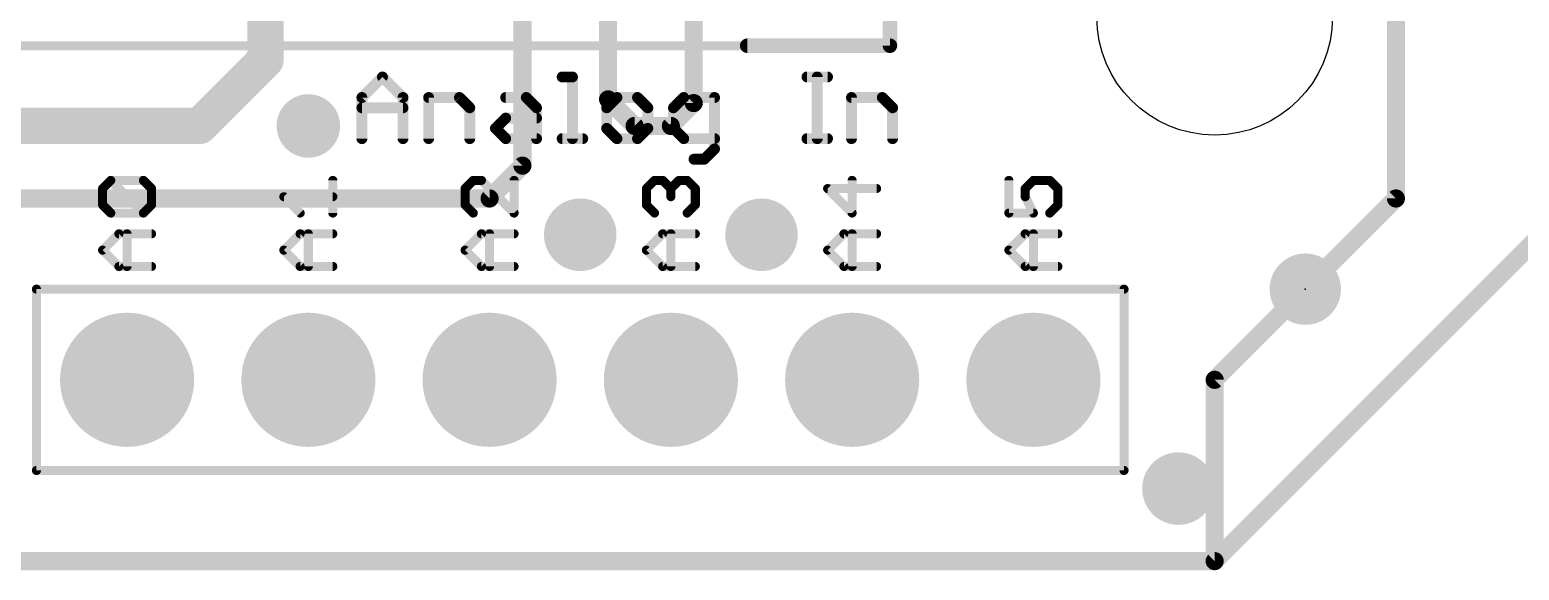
# Model space of a CAD drawing. Extents: x -20 to 87, y -17 to 53.
# Drawn here: x 40.55 to 61.42, y -0.13 to 7.44 of the extents above; entities that cross this region are included whole.
import ezdxf

# ---------------------------------------------------------------- set-up
doc = ezdxf.new("R2010")
doc.units = 0
for name, color, linetype in [('1', 12, 'CONTINUOUS'), ('16', 132, 'CONTINUOUS'), ('17', 110, 'CONTINUOUS'), ('18', 110, 'CONTINUOUS'), ('20', 53, 'CONTINUOUS'), ('21', 41, 'CONTINUOUS'), ('23', 53, 'CONTINUOUS'), ('51', 53, 'CONTINUOUS')]:
    doc.layers.add(name, color=color, linetype=linetype)

# ---------------------------------------------------------------- blocks, each defined once
blk = doc.blocks.new('PIE')
at = {"const_width": 0.5}
blk.add_lwpolyline([(0, -0.25, 1), (0, 0.25, 1), (0, -0.25)], format="xyb", dxfattribs=at)
blk = doc.blocks.new('ROUNDP')
at = {"const_width": 0.5}
blk.add_lwpolyline([(0, -0.25, 1), (0, 0.25, 1), (0, -0.25)], format="xyb", dxfattribs=at)
blk = doc.blocks.new('ROUNDV')
at = {"const_width": 0.5}
blk.add_lwpolyline([(0, -0.25, 1), (0, 0.25, 1), (0, -0.25)], format="xyb", dxfattribs=at)

msp = doc.modelspace()

# ---------------------------------------------------------------- linework, layer by layer
at = {"layer": '1'}
for points, const_width in [([(43.85, 8.12), (43.85, 7.02)], 0.508), ([(47.45, 8.12), (47.45, 5.54)], 0.254), ([(48.65, 8.12), (48.65, 6.468)], 0.254), ([(49.85, 8.12), (49.85, 6.416)], 0.254), ([(64.77, 7.62), (57.15, 0)], 0.254), ([(43.85, 7.02), (42.926, 6.096)], 0.508), ([(48.65, 6.468), (49.022, 6.096)], 0.254), ([(49.85, 6.416), (49.53, 6.096)], 0.254), ([(39.116, 6.096), (42.926, 6.096)], 0.508), ([(49.53, 6.096), (49.022, 6.096)], 0.254), ([(47.45, 5.54), (46.99, 5.08)], 0.254), ([(46.99, 5.08), (32.258, 5.08)], 0.254), ([(57.15, 0), (2.54, 0)], 0.254)]:
    msp.add_lwpolyline(points, dxfattribs=dict(at, const_width=const_width))
for points, const_width in [([(43.723, 7.02, 1), (43.977, 7.02)], 0.254), ([(43.9398, 6.9302, 1), (43.7602, 7.1098)], 0.254), ([(48.6949, 6.5129, 1), (48.6051, 6.4231)], 0.127), ([(48.5865, 6.468, 1), (48.7135, 6.468)], 0.127), ([(49.7865, 6.416, 1), (49.9135, 6.416)], 0.127), ([(49.8949, 6.3711, 1), (49.8051, 6.4609)], 0.127), ([(42.8362, 6.1858, 1), (43.0158, 6.0062)], 0.254), ([(42.926, 5.969, 1), (42.926, 6.223)], 0.254), ([(49.022, 6.1595, 1), (49.022, 6.0325)], 0.127), ([(48.9771, 6.0511, 1), (49.0669, 6.1409)], 0.127), ([(49.4851, 6.1409, 1), (49.5749, 6.0511)], 0.127), ([(49.53, 6.0325, 1), (49.53, 6.1595)], 0.127), ([(47.4949, 5.4951, 1), (47.4051, 5.5849)], 0.127), ([(47.3865, 5.54, 1), (47.5135, 5.54)], 0.127), ([(46.9451, 5.1249, 1), (47.0349, 5.0351)], 0.127), ([(46.99, 5.0165, 1), (46.99, 5.1435)], 0.127), ([(57.1051, 0.0449, 1), (57.1949, -0.0449)], 0.127), ([(57.15, -0.0635, 1), (57.15, 0.0635)], 0.127)]:
    msp.add_lwpolyline(points, format="xyb", dxfattribs=dict(at, const_width=const_width))
at = {"layer": '16', "const_width": 0.254}
for points in [[(64.77, 7.62), (57.15, 0)], [(57.15, 0), (2.54, 0)]]:
    msp.add_lwpolyline(points, dxfattribs=at)
at = {"layer": '16', "const_width": 0.127}
for points in [[(57.1051, 0.0449, 1), (57.1949, -0.0449)], [(57.15, -0.0635, 1), (57.15, 0.0635)]]:
    msp.add_lwpolyline(points, format="xyb", dxfattribs=at)
at = {"layer": '20', "const_width": 0.2032}
for points in [[(64.77, 7.62), (57.15, 0)], [(57.15, 0), (2.54, 0)]]:
    msp.add_lwpolyline(points, dxfattribs=at)
at = {"layer": '20', "const_width": 0.1016}
for points in [[(57.1141, 0.0359, 1), (57.1859, -0.0359)], [(57.15, -0.0508, 1), (57.15, 0.0508)]]:
    msp.add_lwpolyline(points, format="xyb", dxfattribs=at)
at = {"layer": '20'}
msp.add_circle((57.15, 7.62), 1.651, dxfattribs=at)
at = {"layer": '21'}
for points, const_width in [([(52.6, 9.22), (52.6, 7.22)], 0.2032), ([(52.6, 7.22), (50.6, 7.22)], 0.2032), ([(45.2002, 6.4944), (45.4883, 6.7825)], 0.1524), ([(45.4883, 6.7825), (45.7764, 6.4944)], 0.1524), ([(48.0068, 6.7825), (48.1508, 6.7825)], 0.1524), ([(48.1508, 6.7825), (48.1508, 5.9182)], 0.1524), ([(51.437, 6.7825), (51.7251, 6.7825)], 0.1524), ([(51.5811, 5.9182), (51.5811, 6.7825)], 0.1524), ([(45.2002, 5.9182), (45.2002, 6.4944)], 0.1524), ([(45.7764, 6.4944), (45.7764, 5.9182)], 0.1524), ([(46.1357, 5.9182), (46.1357, 6.4944)], 0.1524), ([(46.1357, 6.4944), (46.5679, 6.4944)], 0.1524), ([(46.5679, 6.4944), (46.7119, 6.3504)], 0.1524), ([(47.2153, 6.4944), (47.5034, 6.4944)], 0.1524), ([(47.5034, 6.4944), (47.6475, 6.3504)], 0.1524), ([(48.7745, 6.4944), (48.6304, 6.3504)], 0.1524), ([(49.0626, 6.4944), (48.7745, 6.4944)], 0.1524), ([(49.2067, 6.3504), (49.0626, 6.4944)], 0.1524), ([(49.71, 6.4944), (49.566, 6.3504)], 0.1524), ([(50.1422, 6.4944), (49.71, 6.4944)], 0.1524), ([(50.1422, 5.7741), (50.1422, 6.4944)], 0.1524), ([(52.0607, 5.9182), (52.0607, 6.4944)], 0.1524), ([(52.0607, 6.4944), (52.4928, 6.4944)], 0.1524), ([(52.4928, 6.4944), (52.6369, 6.3504)], 0.1524), ([(45.2002, 6.3504), (45.7764, 6.3504)], 0.1524), ([(46.7119, 6.3504), (46.7119, 5.9182)], 0.1524), ([(47.0712, 6.0623), (47.2153, 6.2063)], 0.1524), ([(47.2153, 6.2063), (47.6475, 6.2063)], 0.1524), ([(47.6475, 6.3504), (47.6475, 5.9182)], 0.1524), ([(48.6304, 6.3504), (48.6304, 6.0623)], 0.1524), ([(49.2067, 6.0623), (49.2067, 6.3504)], 0.1524), ([(49.566, 6.3504), (49.566, 6.0623)], 0.1524), ([(52.6369, 6.3504), (52.6369, 5.9182)], 0.1524), ([(47.2153, 5.9182), (47.0712, 6.0623)], 0.1524), ([(48.6304, 6.0623), (48.7745, 5.9182)], 0.1524), ([(49.0626, 5.9182), (49.2067, 6.0623)], 0.1524), ([(49.566, 6.0623), (49.71, 5.9182)], 0.1524), ([(47.6475, 5.9182), (47.2153, 5.9182)], 0.1524), ([(48.0068, 5.9182), (48.2949, 5.9182)], 0.1524), ([(48.7745, 5.9182), (49.0626, 5.9182)], 0.1524), ([(49.71, 5.9182), (50.1422, 5.9182)], 0.1524), ([(49.9981, 5.6301), (50.1422, 5.7741)], 0.1524), ([(51.437, 5.9182), (51.7251, 5.9182)], 0.1524), ([(49.8541, 5.6301), (49.9981, 5.6301)], 0.1524), ([(41.5665, 5.2191), (41.6809, 5.3335)], 0.127), ([(41.5665, 4.9903), (41.5665, 5.2191)], 0.127), ([(41.6809, 5.3335), (42.1385, 5.3335)], 0.127), ([(42.1385, 4.8759), (41.6809, 5.3335)], 0.127), ([(42.1385, 5.3335), (42.2529, 5.2191)], 0.127), ([(42.2529, 5.2191), (42.2529, 4.9903)], 0.127), ([(44.7929, 4.8759), (44.7929, 5.3335)], 0.127), ([(46.7609, 5.3335), (46.6465, 5.2191)], 0.127), ([(46.6465, 5.2191), (46.6465, 4.9903)], 0.127), ([(46.8753, 5.3335), (46.7609, 5.3335)], 0.127), ([(47.3329, 4.8759), (46.8753, 5.3335)], 0.127), ([(47.3329, 5.3335), (47.3329, 4.8759)], 0.127), ([(49.1865, 5.2191), (49.3009, 5.3335)], 0.127), ([(49.1865, 4.9903), (49.1865, 5.2191)], 0.127), ([(49.3009, 5.3335), (49.4153, 5.3335)], 0.127), ([(49.4153, 5.3335), (49.5297, 5.2191)], 0.127), ([(49.5297, 5.2191), (49.6441, 5.3335)], 0.127), ([(49.5297, 5.2191), (49.5297, 5.1047)], 0.127), ([(49.6441, 5.3335), (49.7585, 5.3335)], 0.127), ([(49.7585, 5.3335), (49.8729, 5.2191)], 0.127), ([(49.8729, 5.2191), (49.8729, 4.9903)], 0.127), ([(52.4129, 5.2191), (51.7265, 5.2191)], 0.127), ([(51.7265, 5.2191), (52.0697, 4.8759)], 0.127), ([(52.0697, 4.8759), (52.0697, 5.3335)], 0.127), ([(54.2665, 5.3335), (54.2665, 4.8759)], 0.127), ([(54.4953, 5.2191), (54.6097, 5.3335)], 0.127), ([(54.4953, 5.1047), (54.4953, 5.2191)], 0.127), ([(54.6097, 5.3335), (54.8385, 5.3335)], 0.127), ([(54.8385, 5.3335), (54.9529, 5.2191)], 0.127), ([(54.9529, 5.2191), (54.9529, 4.9903)], 0.127), ([(41.6809, 4.8759), (41.5665, 4.9903)], 0.127), ([(42.2529, 4.9903), (42.1385, 4.8759)], 0.127), ([(44.3353, 4.8759), (44.1065, 5.1047)], 0.127), ([(44.1065, 5.1047), (44.7929, 5.1047)], 0.127), ([(46.6465, 4.9903), (46.7609, 4.8759)], 0.127), ([(49.3009, 4.8759), (49.1865, 4.9903)], 0.127), ([(49.8729, 4.9903), (49.7585, 4.8759)], 0.127), ([(54.6097, 4.8759), (54.4953, 5.1047)], 0.127), ([(54.9529, 4.9903), (54.8385, 4.8759)], 0.127), ([(42.1385, 4.8759), (41.6809, 4.8759)], 0.127), ([(54.2665, 4.8759), (54.6097, 4.8759)], 0.127), ([(41.5665, 4.3563), (41.7953, 4.5851)], 0.127), ([(41.7953, 4.5851), (42.2529, 4.5851)], 0.127), ([(41.9097, 4.1275), (41.9097, 4.5851)], 0.127), ([(44.1065, 4.3563), (44.3353, 4.5851)], 0.127), ([(44.3353, 4.5851), (44.7929, 4.5851)], 0.127), ([(44.4497, 4.1275), (44.4497, 4.5851)], 0.127), ([(46.6465, 4.3563), (46.8753, 4.5851)], 0.127), ([(46.8753, 4.5851), (47.3329, 4.5851)], 0.127), ([(46.9897, 4.1275), (46.9897, 4.5851)], 0.127), ([(49.1865, 4.3563), (49.4153, 4.5851)], 0.127), ([(49.4153, 4.5851), (49.8729, 4.5851)], 0.127), ([(49.5297, 4.1275), (49.5297, 4.5851)], 0.127), ([(51.7265, 4.3563), (51.9553, 4.5851)], 0.127), ([(51.9553, 4.5851), (52.4129, 4.5851)], 0.127), ([(52.0697, 4.1275), (52.0697, 4.5851)], 0.127), ([(54.2665, 4.3563), (54.4953, 4.5851)], 0.127), ([(54.4953, 4.5851), (54.9529, 4.5851)], 0.127), ([(54.6097, 4.1275), (54.6097, 4.5851)], 0.127), ([(41.7953, 4.1275), (41.5665, 4.3563)], 0.127), ([(44.3353, 4.1275), (44.1065, 4.3563)], 0.127), ([(46.8753, 4.1275), (46.6465, 4.3563)], 0.127), ([(49.4153, 4.1275), (49.1865, 4.3563)], 0.127), ([(51.9553, 4.1275), (51.7265, 4.3563)], 0.127), ([(54.4953, 4.1275), (54.2665, 4.3563)], 0.127), ([(42.2529, 4.1275), (41.7953, 4.1275)], 0.127), ([(44.7929, 4.1275), (44.3353, 4.1275)], 0.127), ([(47.3329, 4.1275), (46.8753, 4.1275)], 0.127), ([(49.8729, 4.1275), (49.4153, 4.1275)], 0.127), ([(52.4129, 4.1275), (51.9553, 4.1275)], 0.127), ([(54.9529, 4.1275), (54.4953, 4.1275)], 0.127)]:
    msp.add_lwpolyline(points, dxfattribs=dict(at, const_width=const_width))
for points, const_width in [([(50.6, 7.2708, 1), (50.6, 7.1692)], 0.1016), ([(52.6, 7.1692, 1), (52.6, 7.2708)], 0.1016), ([(52.5492, 7.22, 1), (52.6508, 7.22)], 0.1016), ([(45.5153, 6.8095, 1), (45.4614, 6.7556)], 0.0762), ([(45.5153, 6.7556, 1), (45.4614, 6.8095)], 0.0762), ([(48.0068, 6.8206, 1), (48.0068, 6.7444)], 0.0762), ([(48.1889, 6.7825, 1), (48.1127, 6.7825)], 0.0762), ([(48.1508, 6.7444, 1), (48.1508, 6.8206)], 0.0762), ([(51.437, 6.8206, 1), (51.437, 6.7444)], 0.0762), ([(51.6192, 6.7825, 1), (51.543, 6.7825)], 0.0762), ([(51.7251, 6.7444, 1), (51.7251, 6.8206)], 0.0762), ([(45.2383, 6.4944, 1), (45.1621, 6.4944)], 0.0762), ([(45.1733, 6.5214, 1), (45.2271, 6.4675)], 0.0762), ([(45.8145, 6.4944, 1), (45.7383, 6.4944)], 0.0762), ([(45.7495, 6.4675, 1), (45.8034, 6.5214)], 0.0762), ([(46.1738, 6.4944, 1), (46.0976, 6.4944)], 0.0762), ([(46.1357, 6.5325, 1), (46.1357, 6.4563)], 0.0762), ([(46.5948, 6.5214, 1), (46.5409, 6.4675)], 0.0762), ([(46.5679, 6.4563, 1), (46.5679, 6.5325)], 0.0762), ([(47.2153, 6.5325, 1), (47.2153, 6.4563)], 0.0762), ([(47.5304, 6.5214, 1), (47.4765, 6.4675)], 0.0762), ([(47.5034, 6.4563, 1), (47.5034, 6.5325)], 0.0762), ([(48.7745, 6.5325, 1), (48.7745, 6.4563)], 0.0762), ([(48.8014, 6.4675, 1), (48.7476, 6.5214)], 0.0762), ([(49.0895, 6.5214, 1), (49.0357, 6.4675)], 0.0762), ([(49.0626, 6.4563, 1), (49.0626, 6.5325)], 0.0762), ([(49.71, 6.5325, 1), (49.71, 6.4563)], 0.0762), ([(49.737, 6.4675, 1), (49.6831, 6.5214)], 0.0762), ([(50.1803, 6.4944, 1), (50.1041, 6.4944)], 0.0762), ([(50.1422, 6.4563, 1), (50.1422, 6.5325)], 0.0762), ([(52.0988, 6.4944, 1), (52.0226, 6.4944)], 0.0762), ([(52.0607, 6.5325, 1), (52.0607, 6.4563)], 0.0762), ([(52.5198, 6.5214, 1), (52.4659, 6.4675)], 0.0762), ([(52.4928, 6.4563, 1), (52.4928, 6.5325)], 0.0762), ([(45.2002, 6.3885, 1), (45.2002, 6.3123)], 0.0762), ([(45.7764, 6.3123, 1), (45.7764, 6.3885)], 0.0762), ([(46.75, 6.3504, 1), (46.6738, 6.3504)], 0.0762), ([(46.685, 6.3234, 1), (46.7389, 6.3773)], 0.0762), ([(47.2153, 6.2444, 1), (47.2153, 6.1682)], 0.0762), ([(47.2422, 6.1794, 1), (47.1884, 6.2333)], 0.0762), ([(47.6856, 6.3504, 1), (47.6094, 6.3504)], 0.0762), ([(47.6205, 6.3234, 1), (47.6744, 6.3773)], 0.0762), ([(47.6475, 6.1682, 1), (47.6475, 6.2444)], 0.0762), ([(48.6685, 6.3504, 1), (48.5923, 6.3504)], 0.0762), ([(48.6035, 6.3773, 1), (48.6574, 6.3234)], 0.0762), ([(49.2448, 6.3504, 1), (49.1686, 6.3504)], 0.0762), ([(49.1797, 6.3234, 1), (49.2336, 6.3773)], 0.0762), ([(49.539, 6.3773, 1), (49.5929, 6.3234)], 0.0762), ([(49.6041, 6.3504, 1), (49.5279, 6.3504)], 0.0762), ([(52.675, 6.3504, 1), (52.5988, 6.3504)], 0.0762), ([(52.61, 6.3234, 1), (52.6638, 6.3773)], 0.0762), ([(47.0982, 6.0892, 1), (47.0443, 6.0353)], 0.0762), ([(47.0443, 6.0892, 1), (47.0982, 6.0353)], 0.0762), ([(48.6574, 6.0892, 1), (48.6035, 6.0353)], 0.0762), ([(48.5923, 6.0623, 1), (48.6685, 6.0623)], 0.0762), ([(49.1686, 6.0623, 1), (49.2448, 6.0623)], 0.0762), ([(49.2336, 6.0353, 1), (49.1797, 6.0892)], 0.0762), ([(49.5929, 6.0892, 1), (49.539, 6.0353)], 0.0762), ([(49.5279, 6.0623, 1), (49.6041, 6.0623)], 0.0762), ([(45.1621, 5.9182, 1), (45.2383, 5.9182)], 0.0762), ([(45.7383, 5.9182, 1), (45.8145, 5.9182)], 0.0762), ([(46.0976, 5.9182, 1), (46.1738, 5.9182)], 0.0762), ([(46.6738, 5.9182, 1), (46.75, 5.9182)], 0.0762), ([(47.2153, 5.9563, 1), (47.2153, 5.8801)], 0.0762), ([(47.1884, 5.8913, 1), (47.2422, 5.9451)], 0.0762), ([(47.6094, 5.9182, 1), (47.6856, 5.9182)], 0.0762), ([(47.6475, 5.8801, 1), (47.6475, 5.9563)], 0.0762), ([(48.0068, 5.9563, 1), (48.0068, 5.8801)], 0.0762), ([(48.1127, 5.9182, 1), (48.1889, 5.9182)], 0.0762), ([(48.2949, 5.8801, 1), (48.2949, 5.9563)], 0.0762), ([(48.7745, 5.9563, 1), (48.7745, 5.8801)], 0.0762), ([(48.7476, 5.8913, 1), (48.8014, 5.9451)], 0.0762), ([(49.0357, 5.9451, 1), (49.0895, 5.8913)], 0.0762), ([(49.0626, 5.8801, 1), (49.0626, 5.9563)], 0.0762), ([(49.71, 5.9563, 1), (49.71, 5.8801)], 0.0762), ([(49.6831, 5.8913, 1), (49.737, 5.9451)], 0.0762), ([(50.1691, 5.7472, 1), (50.1152, 5.8011)], 0.0762), ([(50.1422, 5.8801, 1), (50.1422, 5.9563)], 0.0762), ([(51.437, 5.9563, 1), (51.437, 5.8801)], 0.0762), ([(51.543, 5.9182, 1), (51.6192, 5.9182)], 0.0762), ([(51.7251, 5.8801, 1), (51.7251, 5.9563)], 0.0762), ([(52.0226, 5.9182, 1), (52.0988, 5.9182)], 0.0762), ([(52.5988, 5.9182, 1), (52.675, 5.9182)], 0.0762), ([(49.8541, 5.6682, 1), (49.8541, 5.592)], 0.0762), ([(49.9712, 5.657, 1), (50.0251, 5.6031)], 0.0762), ([(49.9981, 5.592, 1), (49.9981, 5.6682)], 0.0762), ([(50.1041, 5.7741, 1), (50.1803, 5.7741)], 0.0762), ([(41.5983, 5.2191, 1), (41.5348, 5.2191)], 0.0635), ([(41.5441, 5.2416, 1), (41.589, 5.1967)], 0.0635), ([(41.6809, 5.3653, 1), (41.6809, 5.3018)], 0.0635), ([(41.7034, 5.356, 1), (41.6585, 5.3111)], 0.0635), ([(41.7034, 5.3111, 1), (41.6585, 5.356)], 0.0635), ([(42.161, 5.356, 1), (42.1161, 5.3111)], 0.0635), ([(42.1385, 5.3018, 1), (42.1385, 5.3653)], 0.0635), ([(42.2847, 5.2191, 1), (42.2212, 5.2191)], 0.0635), ([(42.2304, 5.1967, 1), (42.2754, 5.2416)], 0.0635), ([(44.8247, 5.3335, 1), (44.7612, 5.3335)], 0.0635), ([(46.6783, 5.2191, 1), (46.6148, 5.2191)], 0.0635), ([(46.6241, 5.2416, 1), (46.669, 5.1967)], 0.0635), ([(46.7609, 5.3653, 1), (46.7609, 5.3018)], 0.0635), ([(46.7834, 5.3111, 1), (46.7385, 5.356)], 0.0635), ([(46.8978, 5.356, 1), (46.8529, 5.3111)], 0.0635), ([(46.8753, 5.3018, 1), (46.8753, 5.3653)], 0.0635), ([(47.3647, 5.3335, 1), (47.3011, 5.3335)], 0.0635), ([(49.2183, 5.2191, 1), (49.1548, 5.2191)], 0.0635), ([(49.1641, 5.2416, 1), (49.209, 5.1967)], 0.0635), ([(49.3009, 5.3653, 1), (49.3009, 5.3018)], 0.0635), ([(49.3234, 5.3111, 1), (49.2785, 5.356)], 0.0635), ([(49.4378, 5.356, 1), (49.3929, 5.3111)], 0.0635), ([(49.4153, 5.3018, 1), (49.4153, 5.3653)], 0.0635), ([(49.5615, 5.2191, 1), (49.498, 5.2191)], 0.0635), ([(49.5073, 5.2416, 1), (49.5522, 5.1967)], 0.0635), ([(49.5073, 5.1967, 1), (49.5522, 5.2416)], 0.0635), ([(49.6441, 5.3653, 1), (49.6441, 5.3018)], 0.0635), ([(49.6666, 5.3111, 1), (49.6217, 5.356)], 0.0635), ([(49.781, 5.356, 1), (49.7361, 5.3111)], 0.0635), ([(49.7585, 5.3018, 1), (49.7585, 5.3653)], 0.0635), ([(49.9047, 5.2191, 1), (49.8411, 5.2191)], 0.0635), ([(49.8504, 5.1967, 1), (49.8954, 5.2416)], 0.0635), ([(51.7265, 5.2509, 1), (51.7265, 5.1874)], 0.0635), ([(51.749, 5.2416, 1), (51.7041, 5.1967)], 0.0635), ([(52.1015, 5.3335, 1), (52.038, 5.3335)], 0.0635), ([(52.4129, 5.1874, 1), (52.4129, 5.2509)], 0.0635), ([(54.2983, 5.3335, 1), (54.2348, 5.3335)], 0.0635), ([(54.5271, 5.2191, 1), (54.4636, 5.2191)], 0.0635), ([(54.4729, 5.2416, 1), (54.5178, 5.1967)], 0.0635), ([(54.6097, 5.3653, 1), (54.6097, 5.3018)], 0.0635), ([(54.6322, 5.3111, 1), (54.5873, 5.356)], 0.0635), ([(54.861, 5.356, 1), (54.8161, 5.3111)], 0.0635), ([(54.8385, 5.3018, 1), (54.8385, 5.3653)], 0.0635), ([(54.9847, 5.2191, 1), (54.9211, 5.2191)], 0.0635), ([(54.9304, 5.1967, 1), (54.9754, 5.2416)], 0.0635), ([(41.5348, 4.9903, 1), (41.5983, 4.9903)], 0.0635), ([(41.589, 5.0128, 1), (41.5441, 4.9679)], 0.0635), ([(42.2212, 4.9903, 1), (42.2847, 4.9903)], 0.0635), ([(42.2754, 4.9679, 1), (42.2304, 5.0128)], 0.0635), ([(44.1065, 5.1365, 1), (44.1065, 5.073)], 0.0635), ([(44.129, 5.1272, 1), (44.0841, 5.0823)], 0.0635), ([(44.7929, 5.073, 1), (44.7929, 5.1365)], 0.0635), ([(46.669, 5.0128, 1), (46.6241, 4.9679)], 0.0635), ([(46.6148, 4.9903, 1), (46.6783, 4.9903)], 0.0635), ([(49.1548, 4.9903, 1), (49.2183, 4.9903)], 0.0635), ([(49.209, 5.0128, 1), (49.1641, 4.9679)], 0.0635), ([(49.498, 5.1047, 1), (49.5615, 5.1047)], 0.0635), ([(49.8411, 4.9903, 1), (49.9047, 4.9903)], 0.0635), ([(49.8954, 4.9679, 1), (49.8504, 5.0128)], 0.0635), ([(54.5237, 5.1189, 1), (54.4669, 5.0905)], 0.0635), ([(54.4636, 5.1047, 1), (54.5271, 5.1047)], 0.0635), ([(54.9211, 4.9903, 1), (54.9847, 4.9903)], 0.0635), ([(54.9754, 4.9679, 1), (54.9304, 5.0128)], 0.0635), ([(41.6809, 4.9077, 1), (41.6809, 4.8442)], 0.0635), ([(41.6585, 4.8535, 1), (41.7034, 4.8984)], 0.0635), ([(42.1161, 4.8984, 1), (42.161, 4.8535)], 0.0635), ([(42.1161, 4.8535, 1), (42.161, 4.8984)], 0.0635), ([(42.1385, 4.8442, 1), (42.1385, 4.9077)], 0.0635), ([(44.3129, 4.8535, 1), (44.3578, 4.8984)], 0.0635), ([(44.7612, 4.8759, 1), (44.8247, 4.8759)], 0.0635), ([(46.7385, 4.8535, 1), (46.7834, 4.8984)], 0.0635), ([(47.3011, 4.8759, 1), (47.3647, 4.8759)], 0.0635), ([(47.3104, 4.8535, 1), (47.3554, 4.8984)], 0.0635), ([(49.2785, 4.8535, 1), (49.3234, 4.8984)], 0.0635), ([(49.7361, 4.8984, 1), (49.781, 4.8535)], 0.0635), ([(52.038, 4.8759, 1), (52.1015, 4.8759)], 0.0635), ([(52.0473, 4.8535, 1), (52.0922, 4.8984)], 0.0635), ([(54.2665, 4.9077, 1), (54.2665, 4.8442)], 0.0635), ([(54.2348, 4.8759, 1), (54.2983, 4.8759)], 0.0635), ([(54.5813, 4.8617, 1), (54.6381, 4.8901)], 0.0635), ([(54.6097, 4.8442, 1), (54.6097, 4.9077)], 0.0635), ([(54.8161, 4.8984, 1), (54.861, 4.8535)], 0.0635), ([(41.7953, 4.6168, 1), (41.7953, 4.5533)], 0.0635), ([(41.8178, 4.5626, 1), (41.7729, 4.6075)], 0.0635), ([(41.9415, 4.5851, 1), (41.878, 4.5851)], 0.0635), ([(42.2529, 4.5533, 1), (42.2529, 4.6168)], 0.0635), ([(44.3353, 4.6168, 1), (44.3353, 4.5533)], 0.0635), ([(44.3578, 4.5626, 1), (44.3129, 4.6075)], 0.0635), ([(44.4815, 4.5851, 1), (44.418, 4.5851)], 0.0635), ([(44.7929, 4.5533, 1), (44.7929, 4.6168)], 0.0635), ([(46.8753, 4.6168, 1), (46.8753, 4.5533)], 0.0635), ([(46.8978, 4.5626, 1), (46.8529, 4.6075)], 0.0635), ([(47.0215, 4.5851, 1), (46.958, 4.5851)], 0.0635), ([(47.3329, 4.5533, 1), (47.3329, 4.6168)], 0.0635), ([(49.4153, 4.6168, 1), (49.4153, 4.5533)], 0.0635), ([(49.4378, 4.5626, 1), (49.3929, 4.6075)], 0.0635), ([(49.5615, 4.5851, 1), (49.498, 4.5851)], 0.0635), ([(49.8729, 4.5533, 1), (49.8729, 4.6168)], 0.0635), ([(51.9553, 4.6168, 1), (51.9553, 4.5533)], 0.0635), ([(51.9778, 4.5626, 1), (51.9329, 4.6075)], 0.0635), ([(52.1015, 4.5851, 1), (52.038, 4.5851)], 0.0635), ([(52.4129, 4.5533, 1), (52.4129, 4.6168)], 0.0635), ([(54.4953, 4.6168, 1), (54.4953, 4.5533)], 0.0635), ([(54.5178, 4.5626, 1), (54.4729, 4.6075)], 0.0635), ([(54.6415, 4.5851, 1), (54.578, 4.5851)], 0.0635), ([(54.9529, 4.5533, 1), (54.9529, 4.6168)], 0.0635), ([(41.589, 4.3787, 1), (41.5441, 4.3338)], 0.0635), ([(41.5441, 4.3787, 1), (41.589, 4.3338)], 0.0635), ([(44.129, 4.3787, 1), (44.0841, 4.3338)], 0.0635), ([(44.0841, 4.3787, 1), (44.129, 4.3338)], 0.0635), ([(46.669, 4.3787, 1), (46.6241, 4.3338)], 0.0635), ([(46.6241, 4.3787, 1), (46.669, 4.3338)], 0.0635), ([(49.209, 4.3787, 1), (49.1641, 4.3338)], 0.0635), ([(49.1641, 4.3787, 1), (49.209, 4.3338)], 0.0635), ([(51.749, 4.3787, 1), (51.7041, 4.3338)], 0.0635), ([(51.7041, 4.3787, 1), (51.749, 4.3338)], 0.0635), ([(54.289, 4.3787, 1), (54.2441, 4.3338)], 0.0635), ([(54.2441, 4.3787, 1), (54.289, 4.3338)], 0.0635), ([(41.7953, 4.1593, 1), (41.7953, 4.0958)], 0.0635), ([(41.7729, 4.105, 1), (41.8178, 4.15)], 0.0635), ([(42.2529, 4.0958, 1), (42.2529, 4.1593)], 0.0635), ([(44.3353, 4.1593, 1), (44.3353, 4.0958)], 0.0635), ([(44.3129, 4.105, 1), (44.3578, 4.15)], 0.0635), ([(44.7929, 4.0958, 1), (44.7929, 4.1593)], 0.0635), ([(46.8753, 4.1593, 1), (46.8753, 4.0958)], 0.0635), ([(46.8529, 4.105, 1), (46.8978, 4.15)], 0.0635), ([(47.3329, 4.0958, 1), (47.3329, 4.1593)], 0.0635), ([(49.4153, 4.1593, 1), (49.4153, 4.0958)], 0.0635), ([(49.3929, 4.105, 1), (49.4378, 4.15)], 0.0635), ([(49.8729, 4.0958, 1), (49.8729, 4.1593)], 0.0635), ([(51.9553, 4.1593, 1), (51.9553, 4.0958)], 0.0635), ([(51.9329, 4.105, 1), (51.9778, 4.15)], 0.0635), ([(52.4129, 4.0958, 1), (52.4129, 4.1593)], 0.0635), ([(54.4953, 4.1593, 1), (54.4953, 4.0958)], 0.0635), ([(54.4729, 4.105, 1), (54.5178, 4.15)], 0.0635), ([(54.9529, 4.0958, 1), (54.9529, 4.1593)], 0.0635), ([(41.878, 4.1275, 1), (41.9415, 4.1275)], 0.0635), ([(44.418, 4.1275, 1), (44.4815, 4.1275)], 0.0635), ([(46.958, 4.1275, 1), (47.0215, 4.1275)], 0.0635), ([(49.498, 4.1275, 1), (49.5615, 4.1275)], 0.0635), ([(52.038, 4.1275, 1), (52.1015, 4.1275)], 0.0635), ([(54.578, 4.1275, 1), (54.6415, 4.1275)], 0.0635)]:
    msp.add_lwpolyline(points, format="xyb", dxfattribs=dict(at, const_width=const_width))
at = {"layer": '23'}
msp.add_point((58.42, 3.81), dxfattribs=at)
at = {"layer": '51'}
for points, const_width in [([(59.69, 5.08), (59.69, 38.1)], 0.254), ([(52.6, 20.72), (52.6, 7.22)], 0.127), ([(52.6, 7.22), (36.3, 7.22)], 0.127), ([(57.15, 2.54), (59.69, 5.08)], 0.254), ([(40.64, 1.27), (40.64, 3.81)], 0.127), ([(40.64, 3.81), (55.88, 3.81)], 0.127), ([(55.88, 3.81), (55.88, 1.27)], 0.127), ([(57.15, 0), (57.15, 2.54)], 0.254), ([(55.88, 1.27), (40.64, 1.27)], 0.127), ([(2.54, 0), (57.15, 0)], 0.254)]:
    msp.add_lwpolyline(points, dxfattribs=dict(at, const_width=const_width))
for points, const_width in [([(52.5682, 7.22, 1), (52.6318, 7.22)], 0.0635), ([(52.6, 7.1883, 1), (52.6, 7.2518)], 0.0635), ([(59.6265, 5.08, 1), (59.7535, 5.08)], 0.127), ([(59.7349, 5.0351, 1), (59.6451, 5.1249)], 0.127), ([(40.6718, 3.81, 1), (40.6082, 3.81)], 0.0635), ([(40.64, 3.8418, 1), (40.64, 3.7782)], 0.0635), ([(55.9118, 3.81, 1), (55.8483, 3.81)], 0.0635), ([(55.88, 3.7782, 1), (55.88, 3.8418)], 0.0635), ([(57.2135, 2.54, 1), (57.0865, 2.54)], 0.127), ([(57.1051, 2.5849, 1), (57.1949, 2.4951)], 0.127), ([(40.6082, 1.27, 1), (40.6718, 1.27)], 0.0635), ([(40.64, 1.3017, 1), (40.64, 1.2383)], 0.0635), ([(55.8483, 1.27, 1), (55.9118, 1.27)], 0.0635), ([(55.88, 1.2383, 1), (55.88, 1.3017)], 0.0635), ([(57.0865, 0, 1), (57.2135, 0)], 0.127), ([(57.15, -0.0635, 1), (57.15, 0.0635)], 0.127)]:
    msp.add_lwpolyline(points, format="xyb", dxfattribs=dict(at, const_width=const_width))

# ---------------------------------------------------------------- block references
at = {"layer": '1'}
msp.add_blockref('PIE', (58.42, 3.81), dxfattribs=at)
at = {"layer": '17', "xscale": 1.8796, "yscale": 1.8796}
for p in [(41.91, 2.54), (41.91, 2.54), (44.45, 2.54), (44.45, 2.54), (46.99, 2.54), (46.99, 2.54), (49.53, 2.54), (49.53, 2.54), (52.07, 2.54), (52.07, 2.54), (54.61, 2.54), (54.61, 2.54)]:
    msp.add_blockref('ROUNDP', p, dxfattribs=at)
at = {"layer": '18'}
for p, xscale, yscale in [((44.45, 6.096), 0.889, 0.889), ((44.45, 6.096), 0.889, 0.889), ((48.26, 4.572), 1.016, 1.016), ((48.26, 4.572), 1.016, 1.016), ((50.8, 4.572), 1.016, 1.016), ((50.8, 4.572), 1.016, 1.016), ((56.642, 1.016), 1.016, 1.016), ((56.642, 1.016), 1.016, 1.016)]:
    msp.add_blockref('ROUNDV', p, dxfattribs=dict(at, xscale=xscale, yscale=yscale))

doc.saveas('drawing.dxf')
